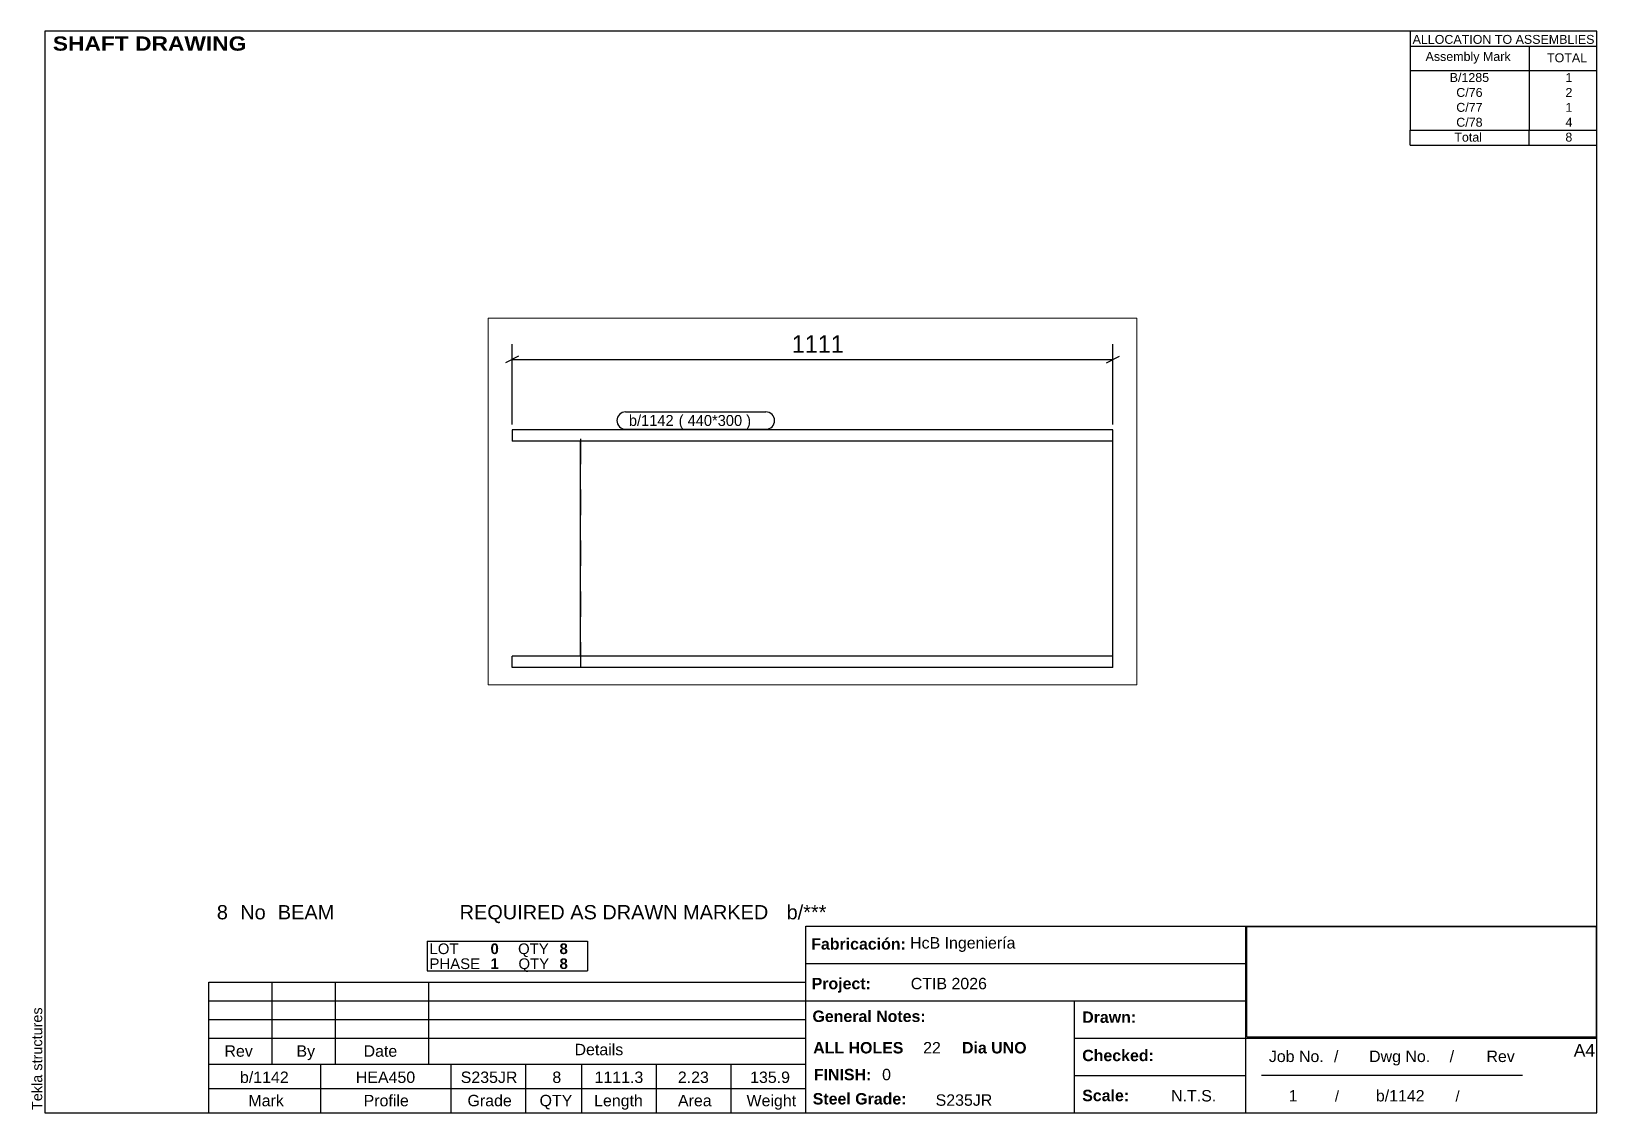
# Paper-space layout 'Layout1' of a CAD drawing. Header units: millimetres. Extents: x 2 to 292, y 5 to 205.
# The model-space entities are those that its viewports show. They can reach past a viewport. Long polylines and large blocks are cut down to what shows.
import ezdxf

# ---------------------------------------------------------------- set-up
doc = ezdxf.new("R2010")
doc.units = ezdxf.units.MM
doc.linetypes.add('DXK_LINE_DOT4', pattern=[0.9408, 0.4704, -0.4704])
doc.layers.add('Viewport layer', color=7, linetype='Continuous', plot=False)
doc.styles.add('Arial', font='ARIAL.TTF', dxfattribs={"height": 0.2})
doc.styles.add('Arial Black', font='ARIBLK.TTF', dxfattribs={"height": 0.2})
doc.styles.add('Arial Bold', font='ARIALBD.TTF', dxfattribs={"height": 0.2})
doc.styles.add('Comic Sans MS', font='COMIC.TTF', dxfattribs={"height": 0.2})

msp = doc.modelspace()

# ---------------------------------------------------------------- linework, layer by layer
at = {"color": 8, "linetype": 'Continuous'}
for p, q in [((56, 608), (32, 596)), ((44, 482), (44, 630.4)), ((1143.3, 596), (1167.3, 608)), ((1155.3, 482), (1155.3, 630.4)), ((44, 602), (1155.3, 602))]:
    msp.add_line(p, q, dxfattribs=at)
at = {"color": 7, "linetype": 'Continuous'}
for p, q in [((1155.3, 472), (44, 472)), ((44, 472), (44, 451)), ((1155.3, 451), (1155.3, 472)), ((1155.3, 451), (44, 451)), ((170.6, 53), (170.6, 451)), ((1155.3, 53), (1155.3, 451)), ((1155.3, 53), (44, 53)), ((44, 32), (44, 53)), ((1155.3, 32), (44, 32)), ((1155.3, 32), (1155.3, 53))]:
    msp.add_line(p, q, dxfattribs=at)
at = {"color": 7, "linetype": 'DXK_LINE_DOT4'}
for p, q in [((171.1, 32), (171.1, 472)), ((1155.3, 451), (1155.3, 472)), ((1155.3, 53), (1155.3, 451)), ((1155.3, 32), (1155.3, 53))]:
    msp.add_line(p, q, dxfattribs=at)

# ---------------------------------------------------------------- next in the draw order: wipeouts: each hides what was drawn before it
at = {"color": 0}
for points in [[(644.5, 608), (644.5, 652.8), (554.8, 652.8), (554.8, 608)], [(346.1, 479), (346.1, 499), (260, 499), (260, 479)]]:
    msp.add_wipeout(points, dxfattribs=at)

# ---------------------------------------------------------------- next in the draw order: texts
at = {"color": 3, "style": 'Comic Sans MS'}
msp.add_text('1111', height=32.38, dxfattribs=at).set_placement((561.2, 614.4))

# ---------------------------------------------------------------- next in the draw order: wipeouts: each hides what was drawn before it
at = {"color": 0}
msp.add_wipeout([(346.1, 479), (346.1, 499), (260, 499), (260, 479)], dxfattribs=at)

# ---------------------------------------------------------------- next in the draw order: linework, layer by layer
at = {"color": 7, "linetype": 'Continuous'}
msp.add_arc((254, 489), 16, 90, 270, dxfattribs=at)

# ---------------------------------------------------------------- next in the draw order: wipeouts: each hides what was drawn before it
at = {"color": 0}
msp.add_wipeout([(507.4, 479), (507.4, 499), (352.1, 499), (352.1, 479)], dxfattribs=at)

# ---------------------------------------------------------------- next in the draw order: wipeouts: each hides what was drawn before it
msp.add_wipeout([(507.4, 479), (507.4, 499), (352.1, 499), (352.1, 479)], dxfattribs=at)

# ---------------------------------------------------------------- next in the draw order: linework, layer by layer
at = {"color": 7, "linetype": 'Continuous'}
for p, q in [((254, 505), (513.4, 505)), ((254, 473), (513.4, 473))]:
    msp.add_line(p, q, dxfattribs=at)
msp.add_arc((513.4, 489), 16, 270, 90, dxfattribs=at)

# ---------------------------------------------------------------- next in the draw order: texts
at = {"color": 3, "style": 'Comic Sans MS'}
for s, height, p in [('b/1142', 20.23, (260, 479)), ('(\xa0440*300\xa0) ', 20.234, (352.1, 479))]:
    msp.add_text(s, height=height, dxfattribs=at).set_placement(p)

psp = doc.layouts.get("Layout1")

# ---------------------------------------------------------------- linework, layer by layer
at = {"color": 5, "linetype": 'Continuous'}
for p, q in [((292, 205), (5, 205)), ((5, 205), (5, 5)), ((292, 5), (292, 205)), ((5, 5), (292, 5))]:
    psp.add_line(p, q, dxfattribs=at)
at = {"color": 7, "linetype": 'Continuous'}
for p, q in [((257.51, 205), (257.51, 197.75)), ((257.57, 202.24), (292, 202.24)), ((279.49, 202.24), (279.49, 197.75)), ((257.51, 197.75), (257.51, 195)), ((257.57, 197.75), (292, 197.75)), ((279.49, 197.75), (279.49, 195)), ((257.51, 195), (257.51, 192.24)), ((279.49, 195), (279.49, 192.24)), ((257.51, 192.24), (257.51, 189.47)), ((279.49, 192.24), (279.49, 189.47)), ((257.51, 189.47), (257.51, 186.72)), ((279.49, 189.47), (279.49, 186.72)), ((257.51, 183.95), (257.51, 186.71)), ((257.54, 186.71), (292, 186.71)), ((279.49, 183.95), (279.49, 186.71)), ((257.51, 183.95), (292, 183.95)), ((145.72, 5), (145.72, 39.5)), ((145.75, 39.5), (292, 39.5)), ((227.14, 5), (227.14, 39.5)), ((75.68, 36.74), (105.35, 36.74)), ((75.68, 36.74), (75.68, 33.98)), ((105.35, 36.74), (105.35, 33.98)), ((75.68, 33.98), (75.68, 31.22)), ((105.35, 33.98), (105.35, 31.22)), ((145.72, 32.6), (227.14, 32.6)), ((35.31, 13.97), (35.31, 29.15)), ((35.31, 29.15), (145.71, 29.15)), ((47.04, 13.97), (47.04, 29.15)), ((58.77, 13.97), (58.77, 29.15)), ((75.68, 31.22), (105.35, 31.22)), ((76.02, 13.97), (76.02, 29.15)), ((145.71, 13.97), (145.71, 29.15)), ((35.31, 25.7), (145.71, 25.7)), ((145.72, 25.7), (227.14, 25.7)), ((195.4, 5), (195.4, 25.7)), ((35.31, 22.25), (145.71, 22.25)), ((35.31, 18.8), (145.71, 18.8)), ((195.4, 18.8), (292, 18.8)), ((35.31, 13.96), (145.71, 13.97)), ((35.31, 9.49), (35.31, 13.96)), ((56.01, 9.49), (56.01, 13.97)), ((80.16, 9.49), (80.16, 13.97)), ((93.96, 9.49), (93.96, 13.97)), ((104.31, 9.49), (104.31, 13.97)), ((118.11, 9.49), (118.11, 13.97)), ((131.91, 9.49), (131.91, 13.97)), ((195.4, 11.9), (227.14, 11.9)), ((229.99, 11.92), (278.29, 11.92)), ((35.31, 9.48), (145.72, 9.49)), ((35.31, 5), (35.31, 9.48)), ((56.01, 5), (56.01, 9.48)), ((80.16, 5), (80.16, 9.48)), ((93.96, 5), (93.96, 9.48)), ((104.31, 5), (104.31, 9.48)), ((118.11, 5), (118.11, 9.48)), ((131.91, 5), (131.91, 9.48))]:
    psp.add_line(p, q, dxfattribs=at)
at = {"color": 2, "linetype": 'Continuous'}
for p, q in [((227.28, 39.46), (291.86, 39.46)), ((227.29, 19.02), (227.29, 39.46)), ((291.96, 19.03), (291.96, 39.47)), ((227.28, 19.03), (291.86, 19.03))]:
    psp.add_line(p, q, dxfattribs=at)

# ---------------------------------------------------------------- texts
at = {"color": 7}
for s, height, style, p in [(' SHAFT DRAWING', 2.6342, 'Arial Black', (5.3, 201.42)), ('ALLOCATION TO ASSEMBLIES', 1.6475, 'Arial', (257.95, 202.68)), ('Assembly Mark', 1.6475, 'Arial', (260.35, 199.52)), ('TOTAL', 1.648, 'Arial', (282.81, 199.28)), ('8', 2.64, 'Arial', (36.8, 40.76)), ('REQUIRED AS DRAWN MARKED', 2.636, 'Arial', (81.71, 40.76)), ('b/***', 2.636, 'Arial', (142.18, 40.76)), ('No', 2.636, 'Arial', (41.13, 40.76)), ('BEAM', 2.636, 'Arial', (48.08, 40.76)), ('b/1142', 2.109, 'Arial', (41.08, 10.5)), ('HEA450', 2.109, 'Arial', (62.51, 10.5)), ('S235JR', 2.109, 'Arial', (81.91, 10.5)), ('8', 2.11, 'Arial', (98.86, 10.5)), ('1111.3', 2.109, 'Arial', (106.66, 10.5)), ('2.23', 2.109, 'Arial', (122.06, 10.5)), ('135.9', 2.109, 'Arial', (135.43, 10.5)), ('FINISH:', 2.107, 'Arial Bold', (147.22, 11)), ('0', 2.11, 'Arial', (159.84, 11))]:
    psp.add_text(s, height=height, dxfattribs=dict(at, style=style)).set_placement(p)
at = {"color": 7, "linetype": 'Continuous'}
for s, height, style, p in [('B/1285', 1.648, 'Arial', (264.81, 195.63)), ('1', 1.65, 'Arial', (286.23, 195.63)), ('C/76', 1.648, 'Arial', (266.03, 192.87)), ('2', 1.65, 'Arial', (286.23, 192.87)), ('C/77', 1.648, 'Arial', (266.03, 190.11)), ('1', 1.65, 'Arial', (286.23, 190.11)), ('C/78', 1.648, 'Arial', (266.03, 187.35)), ('4', 1.65, 'Arial', (286.23, 187.35)), ('Total', 1.648, 'Arial', (265.67, 184.6)), ('8', 1.65, 'Arial', (286.21, 184.6)), ('LOT', 1.977, 'Arial', (76.13, 34.33)), ('0', 1.98, 'Arial Bold', (87.41, 34.33)), ('QTY', 1.977, 'Arial', (92.51, 34.33)), ('8', 1.98, 'Arial Bold', (100.18, 34.33)), ('Fabricación:', 2.1074, 'Arial Bold', (146.73, 35.16)), ('HcB Ingeniería', 2.1088, 'Arial', (165.02, 35.36)), ('PHASE', 1.977, 'Arial', (76.13, 31.57)), ('1', 1.98, 'Arial Bold', (87.41, 31.57)), ('QTY', 1.977, 'Arial', (92.58, 31.57)), ('8', 1.98, 'Arial Bold', (100.18, 31.57)), ('Project:', 2.107, 'Arial Bold', (146.81, 27.83)), ('CTIB 2026', 2.109, 'Arial', (165.14, 27.83)), ('General Notes:', 2.1074, 'Arial Bold', (146.96, 21.78)), ('Drawn:', 2.107, 'Arial Bold', (196.85, 21.62)), ('Rev', 2.109, 'Arial', (38.21, 15.35)), ('By', 2.109, 'Arial', (51.53, 15.35)), ('Date', 2.109, 'Arial', (63.94, 15.35)), ('Details', 2.109, 'Arial', (102.96, 15.63)), ('ALL HOLES', 2.107, 'Arial Bold', (147.1, 15.96)), ('22', 2.109, 'Arial', (167.43, 15.96)), ('Dia UNO', 2.107, 'Arial Bold', (174.62, 15.96)), ('A4', 2.307, 'Arial', (287.76, 15.38)), ('Checked:', 2.107, 'Arial Bold', (196.85, 14.53)), ('Job No.', 2.109, 'Arial', (231.37, 14.37)), ('/', 2.11, 'Arial', (243.42, 14.37)), ('Dwg No.', 2.109, 'Arial', (249.91, 14.37)), ('/', 2.11, 'Arial', (264.81, 14.37)), ('Rev', 2.109, 'Arial', (271.61, 14.37)), ('Steel Grade:', 2.1074, 'Arial Bold', (147.01, 6.52)), ('Scale:', 2.107, 'Arial Bold', (196.85, 7.13)), ('N.T.S.', 2.109, 'Arial', (213.29, 7.08)), ('1', 2.11, 'Arial', (235.04, 7.08)), ('/', 1.98, 'Arial', (243.58, 7.08)), ('b/1142', 2.109, 'Arial', (251.16, 7.08)), ('/', 1.98, 'Arial', (265.88, 7.08)), ('Mark', 2.109, 'Arial', (42.64, 6.19)), ('Profile', 2.109, 'Arial', (63.95, 6.19)), ('Grade', 2.109, 'Arial', (83.16, 6.19)), ('QTY', 2.109, 'Arial', (96.49, 6.19)), ('Length', 2.109, 'Arial', (106.58, 6.19)), ('Area', 2.109, 'Arial', (122.09, 6.19)), ('Weight', 2.109, 'Arial', (134.77, 6.19)), ('S235JR', 2.109, 'Arial', (169.74, 6.28))]:
    psp.add_text(s, height=height, dxfattribs=dict(at, style=style)).set_placement(p)
at = {"color": 174, "linetype": 'Continuous', "style": 'Arial'}
psp.add_text('Tekla structures', height=1.9102, rotation=90, dxfattribs=at).set_placement((4.5, 5.5))

# ---------------------------------------------------------------- viewports
at = {"layer": 'Viewport layer', "view_target_point": (599.65, 339.2)}
psp.add_viewport(center=(146.97, 118.03), size=(119.93, 67.84), view_center_point=(0, 0), view_height=678.4, dxfattribs=at)

doc.saveas('drawing.dxf')
